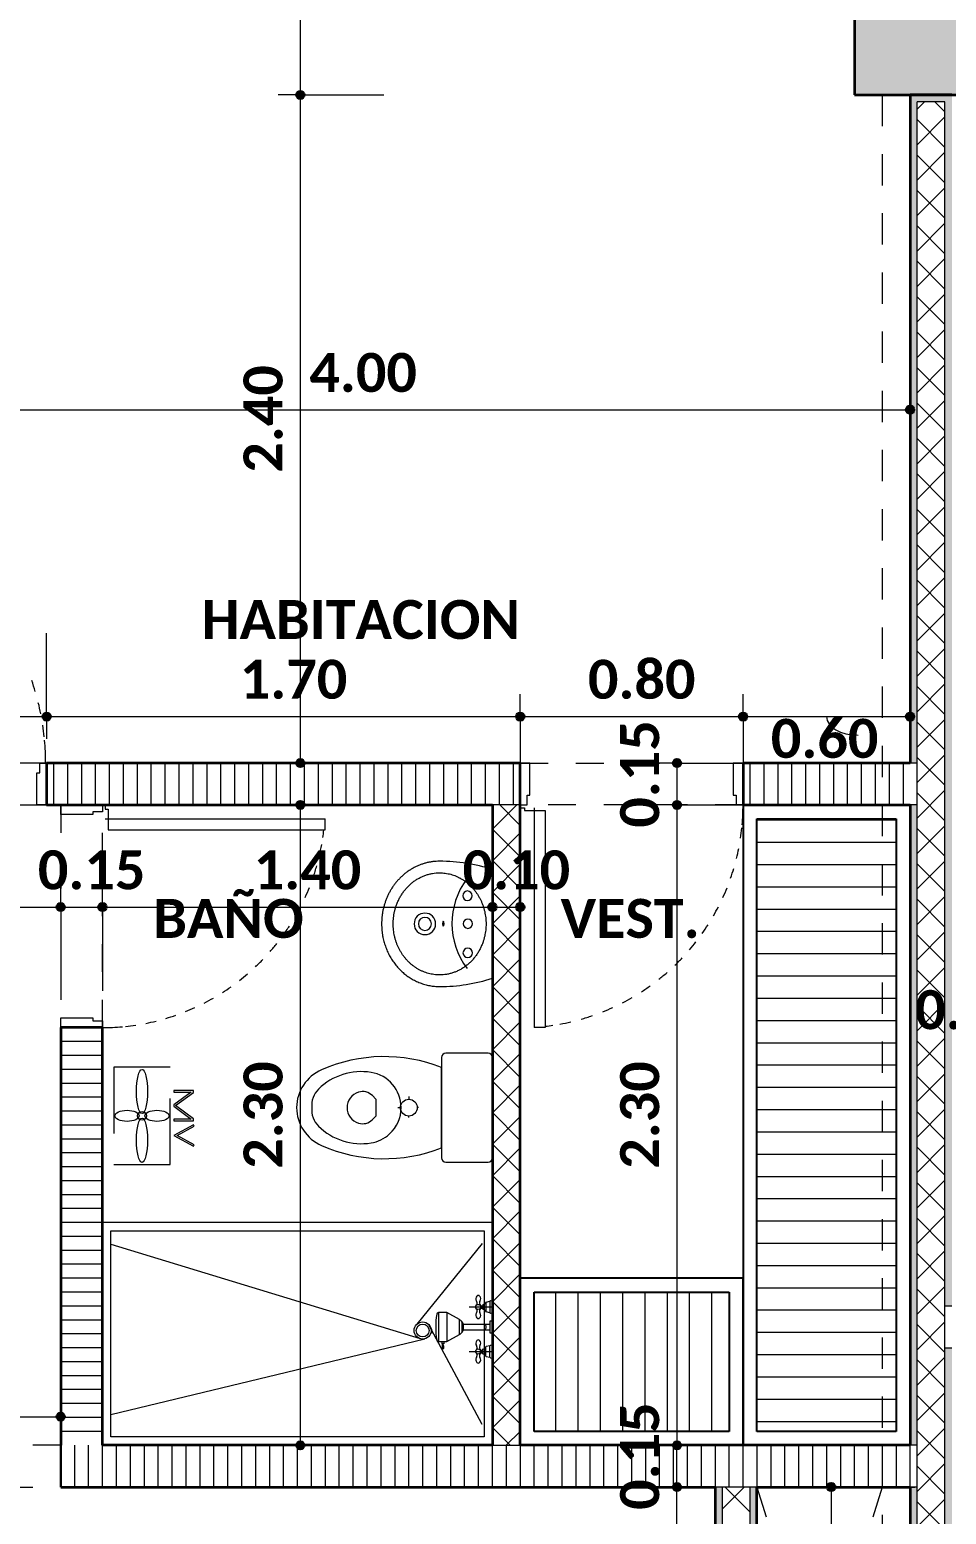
# Model space of a CAD drawing. Header units: metres. Extents: x -144 to 1000, y -717 to 29.
# Drawn here: x 694.62 to 697.91, y -554.37 to -549.04 of the extents above; entities that cross this region are included whole.
import ezdxf

# ---------------------------------------------------------------- set-up
doc = ezdxf.new("R2010")
doc.units = ezdxf.units.M
for name, pattern in [('Basculante', [0.11625, 0.075, -0.04125]), ('basculante modificado', [0.18, 0.1125, -0.0675]), ('Derribado', [0.36, 0.24, -0.12]), ('Trazo', [0.45, 0.225, -0.225]), ('Trazo_2_', [0.47625, 0.238125, -0.238125])]:
    doc.linetypes.add(name, pattern=pattern)
doc.layers.get('0').update_dxf_attribs({"color": 1})
for name, color, linetype, lineweight in [('A-ANNO-DIMS', 1, 'Continuous', 9), ('A-DETL', 1, 'Continuous', 9), ('A-DETL-GENF', 1, 'Continuous', 9), ('A-DETL-GENF-HDLN', 1, 'Trazo_2_', 9), ('A-DETL-MEDM', 1, 'Continuous', 30), ('A-DETL-THIN', 1, 'Continuous', 9), ('A-DOOR', 1, 'Continuous', 9), ('A-DOOR-FRAM', 1, 'Continuous', 9), ('A-DOOR-HDLN', 1, 'Trazo', 20), ('A-GENM', 1, 'Continuous', 9), ('A-WALL', 4, 'Continuous', 9), ('G-ANNO-TEXT', 2, 'Continuous', 9), ('P-SANR-FIXT', 1, 'Continuous', 9), ('S-COLS', 7, 'Continuous', 9)]:
    doc.layers.add(name, color=color, linetype=linetype, lineweight=lineweight)
doc.layers.add('A-WALL-PATT', color=7, linetype='Continuous', lineweight=35, true_color=0x9c9c9c)
doc.styles.add('Calibri_B', font='calibrib.ttf', dxfattribs={"height": 0.165})
doc.styles.add('Calibri_B_4', font='calibrib.ttf', dxfattribs={"height": 0.1125})

# ---------------------------------------------------------------- blocks, each defined once
blk = doc.blocks.new('S')
at = {"layer": 'A-ANNO-DIMS', "lineweight": 25}
h = blk.add_hatch(color=256, dxfattribs=at)
edge = h.paths.add_edge_path()
edge.add_arc((684.8601, -488.4986), 0.015, 0, 360)
h = blk.add_hatch(color=256, dxfattribs=at)
edge = h.paths.add_edge_path()
edge.add_arc((684.8601, -488.4986), 0.015, 0, 360)
h = blk.add_hatch(color=256, dxfattribs=at)
edge = h.paths.add_edge_path()
edge.add_arc((687.0494, -489.6295), 0.015, 0, 360)
h = blk.add_hatch(color=256, dxfattribs=at)
edge = h.paths.add_edge_path()
edge.add_arc((683.9494, -490.7314), 0.015, 0, 360)
h = blk.add_hatch(color=256, dxfattribs=at)
edge = h.paths.add_edge_path()
edge.add_arc((683.9494, -490.7314), 0.015, 0, 360)
h = blk.add_hatch(color=256, dxfattribs=at)
edge = h.paths.add_edge_path()
edge.add_arc((685.6497, -490.7314), 0.015, 0, 360)
h = blk.add_hatch(color=256, dxfattribs=at)
edge = h.paths.add_edge_path()
edge.add_arc((685.6497, -490.7314), 0.015, 0, 360)
h = blk.add_hatch(color=256, dxfattribs=at)
edge = h.paths.add_edge_path()
edge.add_arc((686.4497, -490.7314), 0.015, 0, 360)
h = blk.add_hatch(color=256, dxfattribs=at)
edge = h.paths.add_edge_path()
edge.add_arc((686.4497, -490.7314), 0.015, 0, 360)
h = blk.add_hatch(color=256, dxfattribs=at)
edge = h.paths.add_edge_path()
edge.add_arc((687.0494, -490.7314), 0.015, 0, 360)
h = blk.add_hatch(color=256, dxfattribs=at)
edge = h.paths.add_edge_path()
edge.add_arc((684.8601, -490.8986), 0.015, 0, 360)
h = blk.add_hatch(color=256, dxfattribs=at)
edge = h.paths.add_edge_path()
edge.add_arc((686.2125, -490.8986), 0.015, 0, 360)
h = blk.add_hatch(color=256, dxfattribs=at)
edge = h.paths.add_edge_path()
edge.add_arc((684.8601, -491.0486), 0.015, 0, 360)
h = blk.add_hatch(color=256, dxfattribs=at)
edge = h.paths.add_edge_path()
edge.add_arc((686.2125, -491.0486), 0.015, 0, 360)
h = blk.add_hatch(color=256, dxfattribs=at)
edge = h.paths.add_edge_path()
edge.add_arc((686.2125, -491.0486), 0.015, 0, 360)
h = blk.add_hatch(color=256, dxfattribs=at)
edge = h.paths.add_edge_path()
edge.add_arc((683.9997, -491.4158), 0.015, 0, 360)
h = blk.add_hatch(color=256, dxfattribs=at)
edge = h.paths.add_edge_path()
edge.add_arc((683.9997, -491.4158), 0.015, 0, 360)
h = blk.add_hatch(color=256, dxfattribs=at)
edge = h.paths.add_edge_path()
edge.add_arc((684.1497, -491.4158), 0.015, 0, 360)
h = blk.add_hatch(color=256, dxfattribs=at)
edge = h.paths.add_edge_path()
edge.add_arc((684.1497, -491.4158), 0.015, 0, 360)
h = blk.add_hatch(color=256, dxfattribs=at)
edge = h.paths.add_edge_path()
edge.add_arc((685.5497, -491.4158), 0.015, 0, 360)
h = blk.add_hatch(color=256, dxfattribs=at)
edge = h.paths.add_edge_path()
edge.add_arc((685.5497, -491.4158), 0.015, 0, 360)
h = blk.add_hatch(color=256, dxfattribs=at)
edge = h.paths.add_edge_path()
edge.add_arc((685.6497, -491.4158), 0.015, 0, 360)
h = blk.add_hatch(color=256, dxfattribs=at)
edge = h.paths.add_edge_path()
edge.add_arc((683.9997, -493.2458), 0.015, 0, 360)
h = blk.add_hatch(color=256, dxfattribs=at)
edge = h.paths.add_edge_path()
edge.add_arc((684.8601, -493.3486), 0.015, 0, 360)
h = blk.add_hatch(color=256, dxfattribs=at)
edge = h.paths.add_edge_path()
edge.add_arc((686.2125, -493.3486), 0.015, 0, 360)
h = blk.add_hatch(color=256, dxfattribs=at)
edge = h.paths.add_edge_path()
edge.add_arc((686.2125, -493.3486), 0.015, 0, 360)
h = blk.add_hatch(color=256, dxfattribs=at)
edge = h.paths.add_edge_path()
edge.add_arc((686.2125, -493.4986), 0.015, 0, 360)
h = blk.add_hatch(color=256, dxfattribs=at)
edge = h.paths.add_edge_path()
edge.add_arc((686.2125, -493.4986), 0.015, 0, 360)
h = blk.add_hatch(color=256, dxfattribs=at)
edge = h.paths.add_edge_path()
edge.add_arc((686.7665, -493.4986), 0.015, 0, 360)
at = {"layer": 'A-WALL-PATT', "lineweight": 5, "true_color": 0x747474}
h = blk.add_hatch(color=8, dxfattribs=at)
h.paths.add_polyline_path([(687.0744, -494.9486), (687.0744, -493.4986), (687.0494, -493.4986), (687.0494, -494.9486)])
h.paths.add_polyline_path([(687.0529, -493.3486), (687.0744, -493.3486), (687.0744, -491.0486), (687.0497, -491.0486), (687.0497, -493.3486)])
h.paths.add_polyline_path([(687.0744, -490.8986), (687.0744, -488.4986), (687.0494, -488.4986), (687.0494, -490.8986), (687.0723, -490.8986)])
at = {"layer": 'A-WALL-PATT', "true_color": 0x747474}
h = blk.add_hatch(color=8, dxfattribs=at)
h.paths.add_polyline_path([(687.1994, -494.9486), (687.1994, -492.9986), (687.1744, -492.9986), (687.1744, -494.9486)])
h.paths.add_polyline_path([(687.1744, -492.8486), (687.1994, -492.8486), (687.1994, -488.4986), (687.0744, -488.4986), (687.0744, -488.5236), (687.1744, -488.5236), (687.1744, -491.8228)])
blk.add_hatch(color=8, dxfattribs=at).paths.add_polyline_path([(686.3494, -494.9486), (686.3744, -494.9486), (686.3744, -493.4986), (686.3494, -493.4986), (686.3494, -493.8088)])
at = {"layer": 'A-WALL-PATT', "lineweight": 5, "true_color": 0x747474}
blk.add_hatch(color=8, dxfattribs=at).paths.add_polyline_path([(686.4744, -494.9486), (686.4994, -494.9486), (686.4994, -493.4986), (686.4744, -493.4986), (686.4744, -493.6768)])
at = {"layer": 'S-COLS', "true_color": 0x5b5b5b}
h = blk.add_hatch(color=251, dxfattribs=at)
h.paths.add_polyline_path([(697.4492, -507.3486), (697.4492, -506.4486), (696.9492, -506.4486), (696.9492, -507.3486), (697.3584, -507.3486)])
h.paths.add_polyline_path([(679.2055, -507.3486), (679.6494, -507.3486), (679.6494, -506.4486), (679.1494, -506.4486), (679.1494, -507.3486)])
h.paths.add_polyline_path([(687.3494, -507.3485), (687.3494, -506.4485), (686.8494, -506.4485), (686.8494, -507.3485)])
h.paths.add_polyline_path([(693.5604, -499.6485), (693.6495, -499.6485), (693.6495, -496.4985), (693.1495, -496.4985), (693.1495, -499.6485)])
h.paths.add_polyline_path([(683.4709, -499.6485), (685.0494, -499.6485), (685.049, -499.1486), (683.3492, -499.1486), (683.3492, -496.9986), (685.0495, -496.9986), (685.049, -496.4986), (683.0492, -496.4986), (683.0492, -499.6485), (683.1162, -499.6485)])
h.paths.add_polyline_path([(697.4495, -499.6485), (697.4495, -498.9486), (697.0495, -498.9486), (697.0495, -499.6485)])
h.paths.add_polyline_path([(679.4363, -499.6485), (679.6494, -499.6485), (679.6494, -498.9486), (679.1494, -498.9486), (679.1494, -499.6485), (679.4221, -499.6485)])
h.paths.add_polyline_path([(687.3494, -499.6485), (687.3494, -498.7485), (686.8494, -498.7485), (686.8494, -499.6485)])
h.paths.add_polyline_path([(687.3495, -497.3986), (687.3495, -496.4986), (686.8495, -496.4986), (686.8495, -497.3986)])
h.paths.add_polyline_path([(679.6492, -497.1986), (679.6492, -496.4975), (679.1492, -496.4986), (679.1492, -497.1986), (679.4242, -497.1986)])
h.paths.add_polyline_path([(697.2251, -497.1986), (697.4495, -497.1986), (697.4495, -496.4975), (697.0495, -496.4975), (697.0495, -497.1986)])
h.paths.add_polyline_path([(686.9244, -488.4986), (687.3494, -488.4986), (687.3494, -487.5986), (686.8494, -487.5986), (686.8494, -488.4986)])
h.paths.add_polyline_path([(697.2091, -488.4986), (697.4494, -488.4986), (697.4494, -487.5986), (696.9494, -487.5986), (696.9494, -488.4986)])
h.paths.add_polyline_path([(680.0745, -487.8986), (680.2494, -487.8986), (680.2494, -487.3986), (679.3494, -487.3986), (679.3494, -487.8986), (679.8744, -487.8986)])
at = {"layer": 'A-ANNO-DIMS'}
for p, q in [((684.8601, -487.5986), (684.8601, -488.4986)), ((684.8601, -488.4986), (684.7801, -488.4986)), ((684.8601, -488.4986), (684.7801, -488.4986)), ((684.8601, -488.4986), (685.1601, -488.4986)), ((684.8601, -488.4986), (684.8601, -490.8986)), ((684.8601, -488.4986), (685.1601, -488.4986)), ((687.0494, -489.6295), (687.0494, -489.3295)), ((683.0494, -489.6295), (687.0494, -489.6295)), ((687.0494, -489.6295), (687.0494, -489.7095)), ((683.9494, -490.7314), (683.9494, -490.4314)), ((683.9494, -490.7314), (683.9494, -490.4314)), ((687.0494, -490.7314), (687.0494, -490.4314)), ((685.6497, -490.7314), (685.6497, -490.6514)), ((685.6497, -490.7314), (685.6497, -490.6514)), ((686.4497, -490.7314), (686.4497, -490.6514)), ((686.4497, -490.7314), (686.4497, -490.6514)), ((683.0494, -490.7314), (683.9494, -490.7314)), ((683.9494, -490.7314), (683.9494, -490.8114)), ((683.9494, -490.7314), (685.6497, -490.7314)), ((683.9494, -490.7314), (683.9494, -490.8114)), ((685.6497, -490.7314), (685.6497, -491.0314)), ((685.6497, -490.7314), (686.4497, -490.7314)), ((685.6497, -490.7314), (685.6497, -491.0314)), ((686.4497, -490.7314), (686.4497, -491.0314)), ((686.4497, -490.7314), (687.0494, -490.7314)), ((686.4497, -490.7314), (686.4497, -491.0314)), ((687.0494, -490.7314), (687.0494, -490.8114)), ((684.8601, -490.8986), (684.7801, -490.8986)), ((684.8601, -490.8986), (685.1601, -490.8986)), ((686.2125, -490.8986), (686.1325, -490.8986)), ((686.2125, -490.8986), (686.2125, -491.0486)), ((686.2125, -490.8986), (686.5125, -490.8986)), ((684.8601, -491.0486), (684.7801, -491.0486)), ((684.8601, -491.0486), (684.8601, -493.3486)), ((684.8601, -491.0486), (685.1601, -491.0486)), ((686.2125, -491.0486), (686.1325, -491.0486)), ((686.2125, -491.0486), (686.1325, -491.0486)), ((686.2125, -491.0486), (686.5125, -491.0486)), ((686.2125, -491.0486), (686.2125, -493.3486)), ((686.2125, -491.0486), (686.5125, -491.0486)), ((685.6497, -491.4158), (685.6497, -491.1158)), ((683.9997, -491.4158), (683.9997, -491.3358)), ((683.9997, -491.4158), (683.9997, -491.3358)), ((684.1497, -491.4158), (684.1497, -491.3358)), ((684.1497, -491.4158), (684.1497, -491.3358)), ((682.8992, -491.4158), (683.9997, -491.4158)), ((683.9997, -491.4158), (683.9997, -491.7158)), ((683.9997, -491.4158), (684.1497, -491.4158)), ((683.9997, -491.4158), (683.9997, -491.7158)), ((684.1497, -491.4158), (684.1497, -491.7158)), ((684.1497, -491.4158), (685.5497, -491.4158)), ((684.1497, -491.4158), (684.1497, -491.7158)), ((685.5497, -491.4158), (685.5497, -491.4958)), ((685.5497, -491.4158), (685.6497, -491.4158)), ((685.5497, -491.4158), (685.5497, -491.4958)), ((685.6497, -491.4158), (685.6497, -491.4958)), ((683.9997, -493.2458), (683.9997, -492.9458)), ((682.9997, -493.2458), (683.9997, -493.2458)), ((683.9997, -493.2458), (683.9997, -493.3258)), ((684.8601, -493.3486), (684.7801, -493.3486)), ((684.8601, -493.3486), (685.1601, -493.3486)), ((686.2125, -493.3486), (686.1325, -493.3486)), ((686.2125, -493.4986), (686.2125, -493.3486)), ((686.2125, -493.3486), (686.2925, -493.3486)), ((686.2125, -493.4986), (685.9125, -493.4986)), ((686.2125, -493.4986), (685.9125, -493.4986)), ((686.2125, -494.9486), (686.2125, -493.4986)), ((686.2125, -493.4986), (686.2925, -493.4986)), ((686.2125, -493.4986), (686.2925, -493.4986)), ((686.7665, -493.4986), (686.6865, -493.4986)), ((686.7665, -493.4986), (686.7665, -494.9486)), ((686.7665, -493.4986), (687.0665, -493.4986))]:
    blk.add_line(p, q, dxfattribs=at)
at = {"layer": 'A-ANNO-DIMS', "linetype": 'Derribado'}
for p, q in [((685.5497, -491.4158), (685.5497, -491.1158)), ((685.5497, -491.4158), (685.5497, -491.1158)), ((686.2125, -493.3486), (685.9125, -493.3486)), ((686.2125, -493.3486), (686.5125, -493.3486))]:
    blk.add_line(p, q, dxfattribs=at)
at = {"layer": 'A-ANNO-DIMS', "lineweight": 25}
for centre in [(684.8601, -488.4986), (684.8601, -488.4986), (687.0494, -489.6295), (683.9494, -490.7314), (683.9494, -490.7314), (685.6497, -490.7314), (685.6497, -490.7314), (686.4497, -490.7314), (686.4497, -490.7314), (687.0494, -490.7314), (684.8601, -490.8986), (686.2125, -490.8986), (684.8601, -491.0486), (686.2125, -491.0486), (686.2125, -491.0486), (683.9997, -491.4158), (683.9997, -491.4158), (684.1497, -491.4158), (684.1497, -491.4158), (685.5497, -491.4158), (685.5497, -491.4158), (685.6497, -491.4158), (683.9997, -493.2458), (684.8601, -493.3486), (686.2125, -493.3486), (686.2125, -493.3486), (686.2125, -493.4986), (686.2125, -493.4986), (686.7665, -493.4986)]:
    blk.add_circle(centre, 0.015, dxfattribs=at)
at = {"layer": 'A-ANNO-DIMS'}
blk.add_ellipse((686.863, -490.7314), major_axis=(0.1134, 0), ratio=0.593251, start_param=3.141593, end_param=4.712389, dxfattribs=at)
at = {"layer": 'A-DETL', "color": 7, "linetype": 'basculante modificado'}
for p, q in [((686.9494, -488.4986), (686.9494, -496.4975)), ((686.4994, -493.4986), (686.9494, -494.9482)), ((686.9494, -493.4989), (686.4994, -494.9486))]:
    blk.add_line(p, q, dxfattribs=at)
at = {"layer": 'A-DETL-GENF', "linetype": 'Basculante'}
for p, q in [((683.9494, -490.8986), (683.0494, -490.8986)), ((683.9494, -491.0486), (683.9494, -490.8986)), ((685.6497, -491.0486), (685.6497, -490.8986)), ((685.6497, -490.8986), (686.4497, -490.8986)), ((686.4497, -490.8986), (686.4497, -491.0486)), ((683.0494, -491.0486), (683.9494, -491.0486)), ((684.1497, -491.0486), (683.9997, -491.0486)), ((683.9997, -491.0486), (683.9997, -491.8486)), ((684.1497, -491.8486), (684.1497, -491.0486)), ((686.4497, -491.0486), (685.6497, -491.0486)), ((683.9997, -491.8486), (684.1497, -491.8486)), ((683.9997, -493.3486), (682.9997, -493.3486)), ((682.9997, -493.4986), (683.9997, -493.4986))]:
    blk.add_line(p, q, dxfattribs=at)
at = {"layer": 'A-DETL-GENF', "color": 251, "true_color": 0x535353}
for p, q in [((686.4994, -491.1026), (686.9997, -491.1026)), ((686.4994, -491.1826), (686.9997, -491.1826)), ((686.4994, -491.2626), (686.9997, -491.2626)), ((686.4994, -491.3426), (686.9997, -491.3426)), ((686.4994, -491.4226), (686.9997, -491.4226)), ((686.4994, -491.5026), (686.9997, -491.5026)), ((686.4994, -491.5826), (686.9997, -491.5826)), ((686.4994, -491.6626), (686.9997, -491.6626)), ((686.4994, -491.7426), (686.9997, -491.7426)), ((686.4994, -491.8226), (686.9997, -491.8226)), ((686.4994, -491.9026), (686.9997, -491.9026)), ((686.4994, -491.9826), (686.9997, -491.9826)), ((686.4994, -492.0626), (686.9997, -492.0626)), ((686.4994, -492.1426), (686.9997, -492.1426)), ((686.4994, -492.2226), (686.9997, -492.2226)), ((686.4994, -492.3026), (686.9997, -492.3026)), ((686.4994, -492.3826), (686.9997, -492.3826)), ((686.4994, -492.4626), (686.9997, -492.4626)), ((686.4994, -492.5426), (686.9997, -492.5426)), ((686.4994, -492.6226), (686.9997, -492.6226)), ((686.4994, -492.7026), (686.9997, -492.7026)), ((685.778, -493.2986), (685.778, -492.7986)), ((685.858, -493.2986), (685.858, -492.7986)), ((685.938, -493.2986), (685.938, -492.7986)), ((686.018, -493.2986), (686.018, -492.7986)), ((686.098, -493.2986), (686.098, -492.7986)), ((686.178, -493.2986), (686.178, -492.7986)), ((686.258, -493.2986), (686.258, -492.7986)), ((686.338, -493.2986), (686.338, -492.7986)), ((686.4994, -492.7826), (686.9997, -492.7826)), ((686.4994, -492.8626), (686.9997, -492.8626)), ((686.4994, -492.9426), (686.9997, -492.9426)), ((686.4994, -493.0226), (686.9997, -493.0226)), ((686.4994, -493.1026), (686.9997, -493.1026)), ((686.4994, -493.1826), (686.9997, -493.1826)), ((686.4994, -493.2626), (686.9997, -493.2626))]:
    blk.add_line(p, q, dxfattribs=at)
at = {"layer": 'A-DETL-GENF'}
for p, q in [((684.4761, -492.0741), (684.4054, -492.0741)), ((684.4054, -492.0741), (684.4054, -492.0798)), ((684.4054, -492.0798), (684.4683, -492.0798)), ((684.4683, -492.0798), (684.4054, -492.1262)), ((684.4118, -492.1286), (684.4761, -492.0812)), ((684.4761, -492.0812), (684.4761, -492.0741)), ((684.4054, -492.1262), (684.4054, -492.131)), ((684.4054, -492.131), (684.4683, -492.1774)), ((684.4761, -492.176), (684.4118, -492.1286)), ((684.4683, -492.1774), (684.4054, -492.1774)), ((684.4054, -492.1774), (684.4054, -492.1831)), ((684.4054, -492.1831), (684.4761, -492.1831)), ((684.4761, -492.1831), (684.4761, -492.176)), ((684.4761, -492.1971), (684.4054, -492.2356)), ((684.4054, -492.2356), (684.4761, -492.2741)), ((684.4174, -492.2356), (684.4788, -492.2021)), ((684.4788, -492.269), (684.4174, -492.2356)), ((684.4788, -492.2021), (684.4761, -492.1971)), ((684.4761, -492.2741), (684.4788, -492.269))]:
    blk.add_line(p, q, dxfattribs=at)
blk.add_circle((684.2917, -492.1654), 0.0159, dxfattribs=at)
for centre, major_axis, ratio in [((684.2917, -492.078), (0, 0.0795), 0.25), ((684.238, -492.1654), (-0.0438, 0), 0.454545), ((684.2917, -492.2528), (0, -0.0795), 0.25), ((684.3454, -492.1654), (-0.0438, 0), 0.454545)]:
    blk.add_ellipse(centre, major_axis=major_axis, ratio=ratio, dxfattribs=at)
at = {"layer": 'A-DETL-GENF-HDLN'}
for p, q in [((684.1901, -491.9906), (684.1901, -492.3406)), ((684.3929, -491.9906), (684.1901, -491.9906)), ((684.3929, -492.3406), (684.3929, -491.9906)), ((684.1901, -492.3406), (684.3929, -492.3406))]:
    blk.add_line(p, q, dxfattribs=at)
at = {"layer": 'A-DETL-MEDM'}
blk.add_line((683.9997, -493.4986), (683.9997, -493.3486), dxfattribs=at)
at = {"layer": 'A-DETL-THIN'}
for p, q in [((686.9997, -491.0986), (686.4994, -491.0986)), ((686.4994, -491.0986), (686.4994, -493.2986)), ((686.9997, -493.2986), (686.9997, -491.0986)), ((686.3997, -492.7986), (685.6997, -492.7986)), ((685.6997, -492.7986), (685.6997, -493.2986)), ((686.3997, -493.2986), (686.3997, -492.7986)), ((685.6997, -493.2986), (686.3997, -493.2986)), ((686.4994, -493.2986), (686.9997, -493.2986))]:
    blk.add_line(p, q, dxfattribs=at)
at = {"layer": 'A-DOOR'}
for p, q in [((685.6497, -491.0486), (685.6497, -490.8986)), ((684.1497, -491.0486), (683.9997, -491.0486))]:
    blk.add_line(p, q, dxfattribs=at)
at = {"layer": 'A-DOOR', "lineweight": 15}
for p, q in [((684.1597, -491.0486), (684.1597, -491.0636)), ((684.1597, -491.0636), (684.1697, -491.0636)), ((684.1697, -491.0636), (684.1697, -491.1386)), ((685.6497, -491.0586), (685.6647, -491.0586)), ((685.6647, -491.0586), (685.6647, -491.0686)), ((685.6647, -491.0686), (685.7397, -491.0686)), ((685.6997, -491.0586), (685.6997, -491.8486)), ((685.7397, -491.0686), (685.7397, -491.8486)), ((684.1597, -491.0986), (684.9497, -491.0986)), ((684.9497, -491.1386), (684.9497, -491.0986)), ((684.1697, -491.1386), (684.9497, -491.1386)), ((685.7397, -491.8486), (685.6997, -491.8486))]:
    blk.add_line(p, q, dxfattribs=at)
at = {"layer": 'A-DOOR'}
for centre, radius, start, end in [((683.051, -490.8965), 0.8947, 16.5629, 19.2191), ((683.051, -490.8965), 0.8947, 11.2538, 13.9081), ((683.051, -490.8965), 0.8947, 5.9429, 8.5991), ((683.051, -490.8965), 0.8947, 0, 5.1398), ((685.6497, -491.0486), 0.8, 354.8602, 0), ((684.1497, -491.0486), 0.8, 351.55, 353.5406), ((685.6497, -491.0486), 0.8, 351.4009, 354.0571), ((684.1497, -491.0486), 0.8, 346.8489, 349.7418), ((684.1497, -491.0486), 0.8, 346.8489, 349.7418), ((685.6497, -491.0486), 0.8, 346.0919, 348.7462), ((684.1497, -491.0486), 0.8, 341.1143, 344.1684), ((685.6497, -491.0486), 0.8, 340.7809, 343.4371), ((684.1497, -491.0486), 0.8, 335.4451, 338.2717), ((685.6497, -491.0486), 0.8, 335.4605, 338.1223), ((684.1497, -491.0486), 0.8, 329.8378, 332.634), ((685.6497, -491.0486), 0.8, 330.1233, 332.7944), ((684.1497, -491.0486), 0.8, 324.2878, 327.0559), ((685.6497, -491.0486), 0.8, 324.7622, 327.4462), ((684.1497, -491.0486), 0.8, 318.7903, 321.5328), ((685.6497, -491.0486), 0.8, 319.3702, 322.0705), ((685.6497, -491.0486), 0.8, 313.9406, 316.6605), ((684.1497, -491.0486), 0.8, 313.3395, 316.0594), ((685.6497, -491.0486), 0.8, 308.4672, 311.2097), ((684.1497, -491.0486), 0.8, 302.5538, 305.2378), ((684.1497, -491.0486), 0.8, 307.9295, 310.6298), ((685.6497, -491.0486), 0.8, 302.9441, 305.7122), ((684.1497, -491.0486), 0.8, 297.2056, 299.8767), ((685.6497, -491.0486), 0.8, 297.366, 300.1622), ((684.1497, -491.0486), 0.8, 286.5629, 289.2191), ((684.1497, -491.0486), 0.8, 291.8777, 294.5395), ((685.6497, -491.0486), 0.8, 285.8316, 288.8857), ((685.6497, -491.0486), 0.8, 291.7283, 294.5549), ((684.1497, -491.0486), 0.8, 270, 275.1398), ((684.1497, -491.0486), 0.8, 275.9429, 278.5991), ((684.1497, -491.0486), 0.8, 281.2538, 283.9081), ((685.6497, -491.0486), 0.8, 276.4594, 278.45), ((685.6497, -491.0486), 0.8, 280.2582, 283.1511), ((685.6497, -491.0486), 0.8, 280.2582, 283.1511)]:
    blk.add_arc(centre, radius, start, end, dxfattribs=at)
at = {"layer": 'A-DOOR-FRAM'}
for p, q in [((683.9244, -490.8986), (683.9494, -490.8986)), ((683.9244, -490.9336), (683.9244, -490.8986)), ((685.6847, -490.8986), (685.6497, -490.8986)), ((685.6847, -491.0136), (685.6847, -490.8986)), ((686.4497, -490.8986), (686.4147, -490.8986)), ((686.4147, -490.8986), (686.4147, -491.0136)), ((683.9144, -490.9336), (683.9244, -490.9336)), ((683.9144, -491.0486), (683.9144, -490.9336)), ((685.6747, -491.0486), (685.6747, -491.0136)), ((685.6747, -491.0136), (685.6847, -491.0136)), ((686.4147, -491.0136), (686.4247, -491.0136)), ((686.4247, -491.0136), (686.4247, -491.0486)), ((683.9494, -491.0486), (683.9144, -491.0486)), ((683.9997, -491.0836), (683.9997, -491.0486)), ((684.1497, -491.0486), (684.1497, -491.0736)), ((685.6497, -491.0486), (685.6747, -491.0486)), ((686.4247, -491.0486), (686.4497, -491.0486)), ((684.1147, -491.0836), (683.9997, -491.0836)), ((684.1147, -491.0736), (684.1147, -491.0836)), ((684.1497, -491.0736), (684.1147, -491.0736)), ((683.9997, -491.8136), (684.1147, -491.8136)), ((683.9997, -491.8486), (683.9997, -491.8136)), ((684.1147, -491.8136), (684.1147, -491.8236)), ((684.1147, -491.8236), (684.1497, -491.8236)), ((684.1497, -491.8236), (684.1497, -491.8486))]:
    blk.add_line(p, q, dxfattribs=at)
at = {"layer": 'A-DOOR-HDLN'}
for p, q in [((683.9494, -491.0486), (683.9494, -490.8986)), ((686.4497, -490.8986), (686.4497, -491.0486)), ((683.9997, -491.8486), (684.1497, -491.8486))]:
    blk.add_line(p, q, dxfattribs=at)
at = {"layer": 'A-GENM', "lineweight": 25}
for p, q in [((687.0497, -491.0486), (686.4497, -491.0486)), ((686.4497, -491.0486), (686.4497, -493.3486)), ((687.0497, -493.3486), (687.0497, -491.0486)), ((686.4997, -491.0986), (686.9997, -491.0986)), ((686.4997, -493.2986), (686.4997, -491.0986)), ((686.9997, -491.0986), (686.9997, -493.2986)), ((686.4497, -492.7486), (685.6497, -492.7486)), ((685.6497, -492.7486), (685.6497, -493.3486)), ((686.4497, -493.3486), (686.4497, -492.7486)), ((685.6997, -493.2986), (685.6997, -492.7986)), ((685.6997, -492.7986), (686.3997, -492.7986)), ((686.3997, -492.7986), (686.3997, -493.2986)), ((686.3997, -493.2986), (685.6997, -493.2986)), ((686.9997, -493.2986), (686.4997, -493.2986)), ((685.6497, -493.3486), (686.4497, -493.3486)), ((686.4497, -493.3486), (687.0497, -493.3486))]:
    blk.add_line(p, q, dxfattribs=at)
at = {"layer": 'A-WALL', "lineweight": 35}
for p, q in [((687.0494, -488.4986), (687.0494, -490.8986)), ((687.1994, -488.4986), (687.0494, -488.4986)), ((685.6497, -490.8986), (683.9494, -490.8986)), ((683.9494, -490.8986), (683.9494, -491.0486)), ((685.6497, -493.3486), (685.6497, -490.8986)), ((687.0494, -490.8986), (686.4497, -490.8986)), ((686.4497, -490.8986), (686.4497, -491.0486)), ((683.9494, -491.0486), (685.5497, -491.0486)), ((685.5497, -491.0486), (685.5497, -493.3486)), ((686.4497, -491.0486), (687.0494, -491.0486)), ((687.0494, -491.0486), (687.0494, -493.3486)), ((683.9997, -491.8486), (683.9997, -493.3486)), ((684.1497, -491.8486), (683.9997, -491.8486)), ((684.1497, -493.3486), (684.1497, -491.8486)), ((685.5497, -493.3486), (684.1497, -493.3486)), ((687.0494, -493.3486), (685.6497, -493.3486)), ((683.9997, -493.4986), (686.3494, -493.4986)), ((686.3494, -493.4986), (686.3494, -494.9486)), ((686.4994, -493.4986), (687.0494, -493.4986)), ((686.4994, -494.9486), (686.4994, -493.4986)), ((687.0494, -493.4986), (687.0494, -494.9486))]:
    blk.add_line(p, q, dxfattribs=at)
at = {"layer": 'A-WALL'}
for p, q in [((687.0744, -494.9736), (687.0744, -488.5236)), ((687.1744, -488.5236), (687.0744, -488.5236)), ((687.1744, -494.9736), (687.1744, -488.5236)), ((687.0744, -490.8986), (687.0494, -490.8986)), ((685.6497, -491.0486), (685.5497, -491.0486)), ((687.0744, -491.0486), (687.0494, -491.0486)), ((687.1994, -492.8486), (687.1744, -492.8486)), ((687.1744, -492.9986), (687.1994, -492.9986)), ((685.5497, -493.3486), (685.6497, -493.3486)), ((687.0744, -493.3486), (687.0494, -493.3486)), ((686.4994, -493.4986), (686.3494, -493.4986)), ((686.3744, -493.4986), (686.3744, -494.9736)), ((686.4744, -493.4986), (686.4744, -494.9736)), ((687.0744, -493.4986), (687.0494, -493.4986))]:
    blk.add_line(p, q, dxfattribs=at)
at = {"layer": 'A-WALL-PATT', "color": 1, "lineweight": 5, "true_color": 0xff0000}
for p, q in [((687.0744, -488.5503), (687.1012, -488.5236)), ((687.1744, -488.56), (687.138, -488.5236)), ((687.0744, -488.6776), (687.1744, -488.5776)), ((687.1744, -488.6873), (687.0744, -488.5873)), ((687.0744, -488.8049), (687.1744, -488.7049)), ((687.1744, -488.8146), (687.0744, -488.7146)), ((687.0744, -488.9322), (687.1744, -488.8322)), ((687.1744, -488.9419), (687.0744, -488.8419)), ((687.0744, -489.0594), (687.1744, -488.9594)), ((687.1744, -489.0691), (687.0744, -488.9691)), ((687.0744, -489.1867), (687.1744, -489.0867)), ((687.1744, -489.1964), (687.0744, -489.0964)), ((687.0744, -489.314), (687.1744, -489.214)), ((687.1744, -489.3237), (687.0744, -489.2237)), ((687.0744, -489.4413), (687.1744, -489.3413)), ((687.1744, -489.451), (687.0744, -489.351)), ((687.0744, -489.5686), (687.1744, -489.4686)), ((687.1744, -489.5783), (687.0744, -489.4783)), ((687.0744, -489.6958), (687.1744, -489.5958)), ((687.1744, -489.7055), (687.0744, -489.6055)), ((687.0744, -489.8231), (687.1744, -489.7231)), ((687.1744, -489.8328), (687.0744, -489.7328)), ((687.0744, -489.9504), (687.1744, -489.8504)), ((687.1744, -489.9601), (687.0744, -489.8601)), ((687.0744, -490.0777), (687.1744, -489.9777)), ((687.1744, -490.0874), (687.0744, -489.9874)), ((687.0744, -490.205), (687.1744, -490.105)), ((687.1744, -490.2147), (687.0744, -490.1147)), ((687.0744, -490.3322), (687.1744, -490.2322)), ((687.1744, -490.3419), (687.0744, -490.2419)), ((687.0744, -490.4595), (687.1744, -490.3595)), ((687.1744, -490.4692), (687.0744, -490.3692)), ((687.0744, -490.5868), (687.1744, -490.4868)), ((687.1744, -490.5965), (687.0744, -490.4965)), ((687.0744, -490.7141), (687.1744, -490.6141)), ((687.1744, -490.7238), (687.0744, -490.6238)), ((687.0744, -490.8414), (687.1744, -490.7414)), ((687.1744, -490.851), (687.0744, -490.751)), ((687.0744, -490.9686), (687.1744, -490.8686)), ((687.1744, -490.9783), (687.0744, -490.8783)), ((687.0744, -491.0959), (687.1744, -490.9959)), ((687.1744, -491.1056), (687.0744, -491.0056)), ((687.0744, -491.2232), (687.1744, -491.1232)), ((687.1744, -491.2329), (687.0744, -491.1329)), ((687.0744, -491.3505), (687.1744, -491.2505)), ((687.1744, -491.3602), (687.0744, -491.2602)), ((687.0744, -491.4778), (687.1744, -491.3778)), ((687.1744, -491.4874), (687.0744, -491.3874)), ((687.0744, -491.605), (687.1744, -491.505)), ((687.1744, -491.6147), (687.0744, -491.5147)), ((687.0744, -491.7323), (687.1744, -491.6323)), ((687.1744, -491.742), (687.0744, -491.642)), ((687.0744, -491.8596), (687.1744, -491.7596)), ((687.1744, -491.8693), (687.0744, -491.7693)), ((687.0744, -491.9869), (687.1744, -491.8869)), ((687.1744, -491.9966), (687.0744, -491.8966)), ((687.0744, -492.1141), (687.1744, -492.0141)), ((687.1744, -492.1238), (687.0744, -492.0238)), ((687.0744, -492.2414), (687.1744, -492.1414)), ((687.1744, -492.2511), (687.0744, -492.1511)), ((687.0744, -492.3687), (687.1744, -492.2687)), ((687.1744, -492.3784), (687.0744, -492.2784)), ((687.0744, -492.496), (687.1744, -492.396)), ((687.1744, -492.5057), (687.0744, -492.4057)), ((687.0744, -492.6233), (687.1744, -492.5233)), ((687.1744, -492.633), (687.0744, -492.533)), ((687.0744, -492.7505), (687.1744, -492.6505)), ((687.1744, -492.7602), (687.0744, -492.6602)), ((687.0744, -492.8778), (687.1744, -492.7778)), ((687.1744, -492.8875), (687.0744, -492.7875)), ((687.0744, -493.0051), (687.1744, -492.9051)), ((687.1744, -493.0148), (687.0744, -492.9148)), ((687.0744, -493.1324), (687.1744, -493.0324)), ((687.1744, -493.1421), (687.0744, -493.0421)), ((687.0744, -493.2597), (687.1744, -493.1597)), ((687.1744, -493.2694), (687.0744, -493.1694)), ((687.0744, -493.3869), (687.1744, -493.2869)), ((687.1744, -493.3966), (687.0744, -493.2966)), ((687.0744, -493.5142), (687.1744, -493.4142)), ((687.1744, -493.5239), (687.0744, -493.4239)), ((686.3744, -493.5778), (686.4537, -493.4986)), ((686.4744, -493.5876), (686.3854, -493.4986)), ((687.0744, -493.6415), (687.1744, -493.5415)), ((687.1744, -493.6512), (687.0744, -493.5512))]:
    blk.add_line(p, q, dxfattribs=at)
at = {"layer": 'A-WALL-PATT', "color": 8, "lineweight": 5, "true_color": 0x727272}
for p, q in [((683.974, -490.8986), (683.974, -491.0486)), ((684.024, -490.8986), (684.024, -491.0486)), ((684.074, -490.8986), (684.074, -491.0486)), ((684.124, -490.8986), (684.124, -491.0486)), ((684.174, -490.8986), (684.174, -491.0486)), ((684.224, -490.8986), (684.224, -491.0486)), ((684.274, -490.8986), (684.274, -491.0486)), ((684.324, -490.8986), (684.324, -491.0486)), ((684.374, -490.8986), (684.374, -491.0486)), ((684.424, -490.8986), (684.424, -491.0486)), ((684.474, -490.8986), (684.474, -491.0486)), ((684.524, -490.8986), (684.524, -491.0486)), ((684.574, -490.8986), (684.574, -491.0486)), ((684.624, -490.8986), (684.624, -491.0486)), ((684.674, -490.8986), (684.674, -491.0486)), ((684.724, -490.8986), (684.724, -491.0486)), ((684.774, -490.8986), (684.774, -491.0486)), ((684.824, -490.8986), (684.824, -491.0486)), ((684.874, -490.8986), (684.874, -491.0486)), ((684.924, -490.8986), (684.924, -491.0486)), ((684.974, -490.8986), (684.974, -491.0486)), ((685.024, -490.8986), (685.024, -491.0486)), ((685.074, -490.8986), (685.074, -491.0486)), ((685.124, -490.8986), (685.124, -491.0486)), ((685.174, -490.8986), (685.174, -491.0486)), ((685.224, -490.8986), (685.224, -491.0486)), ((685.274, -490.8986), (685.274, -491.0486)), ((685.324, -490.8986), (685.324, -491.0486)), ((685.374, -490.8986), (685.374, -491.0486)), ((685.424, -490.8986), (685.424, -491.0486)), ((685.474, -490.8986), (685.474, -491.0486)), ((685.524, -490.8986), (685.524, -491.0486)), ((685.574, -490.8986), (685.574, -491.0486)), ((685.624, -490.8986), (685.624, -491.0486)), ((686.474, -490.8986), (686.474, -491.0486)), ((686.524, -490.8986), (686.524, -491.0486)), ((686.574, -490.8986), (686.574, -491.0486)), ((686.624, -490.8986), (686.624, -491.0486)), ((686.674, -490.8986), (686.674, -491.0486)), ((686.724, -490.8986), (686.724, -491.0486)), ((686.774, -490.8986), (686.774, -491.0486)), ((686.824, -490.8986), (686.824, -491.0486)), ((686.874, -490.8986), (686.874, -491.0486)), ((686.924, -490.8986), (686.924, -491.0486)), ((686.974, -490.8986), (686.974, -491.0486)), ((687.024, -490.8986), (687.024, -491.0486)), ((687.074, -490.8986), (687.074, -491.0486)), ((684.1497, -491.8486), (683.9997, -491.8486)), ((684.1497, -491.8986), (683.9997, -491.8986)), ((684.1497, -491.9486), (683.9997, -491.9486)), ((684.1497, -491.9986), (683.9997, -491.9986)), ((684.1497, -492.0486), (683.9997, -492.0486)), ((684.1497, -492.0986), (683.9997, -492.0986)), ((684.1497, -492.1486), (683.9997, -492.1486)), ((684.1497, -492.1986), (683.9997, -492.1986)), ((684.1497, -492.2486), (683.9997, -492.2486)), ((684.1497, -492.2986), (683.9997, -492.2986)), ((684.1497, -492.3486), (683.9997, -492.3486)), ((684.1497, -492.3986), (683.9997, -492.3986)), ((684.1497, -492.4486), (683.9997, -492.4486)), ((684.1497, -492.4986), (683.9997, -492.4986)), ((684.1497, -492.5486), (683.9997, -492.5486)), ((684.1497, -492.5986), (683.9997, -492.5986)), ((684.1497, -492.6486), (683.9997, -492.6486)), ((684.1497, -492.6986), (683.9997, -492.6986)), ((684.1497, -492.7486), (683.9997, -492.7486)), ((684.1497, -492.7986), (683.9997, -492.7986)), ((684.1497, -492.8486), (683.9997, -492.8486)), ((684.1497, -492.8986), (683.9997, -492.8986)), ((684.1497, -492.9486), (683.9997, -492.9486)), ((684.1497, -492.9986), (683.9997, -492.9986)), ((684.1497, -493.0486), (683.9997, -493.0486)), ((684.1497, -493.0986), (683.9997, -493.0986)), ((684.1497, -493.1486), (683.9997, -493.1486)), ((684.1497, -493.1986), (683.9997, -493.1986)), ((684.1497, -493.2486), (683.9997, -493.2486)), ((684.1497, -493.2986), (683.9997, -493.2986)), ((684.049, -493.3486), (684.049, -493.4986)), ((684.099, -493.3486), (684.099, -493.4986)), ((684.149, -493.3486), (684.149, -493.4986)), ((684.199, -493.3486), (684.199, -493.4986)), ((684.249, -493.3486), (684.249, -493.4986)), ((684.299, -493.3486), (684.299, -493.4986)), ((684.349, -493.3486), (684.349, -493.4986)), ((684.399, -493.3486), (684.399, -493.4986)), ((684.449, -493.3486), (684.449, -493.4986)), ((684.499, -493.3486), (684.499, -493.4986)), ((684.549, -493.3486), (684.549, -493.4986)), ((684.599, -493.3486), (684.599, -493.4986)), ((684.649, -493.3486), (684.649, -493.4986)), ((684.699, -493.3486), (684.699, -493.4986)), ((684.749, -493.3486), (684.749, -493.4986)), ((684.799, -493.3486), (684.799, -493.4986)), ((684.849, -493.3486), (684.849, -493.4986)), ((684.899, -493.3486), (684.899, -493.4986)), ((684.949, -493.3486), (684.949, -493.4986)), ((684.999, -493.3486), (684.999, -493.4986)), ((685.049, -493.3486), (685.049, -493.4986)), ((685.099, -493.3486), (685.099, -493.4986)), ((685.149, -493.3486), (685.149, -493.4986)), ((685.199, -493.3486), (685.199, -493.4986)), ((685.249, -493.3486), (685.249, -493.4986)), ((685.299, -493.3486), (685.299, -493.4986)), ((685.349, -493.3486), (685.349, -493.4986)), ((685.399, -493.3486), (685.399, -493.4986)), ((685.449, -493.3486), (685.449, -493.4986)), ((685.499, -493.3486), (685.499, -493.4986)), ((685.549, -493.3486), (685.549, -493.4986)), ((685.599, -493.3486), (685.599, -493.4986)), ((685.649, -493.3486), (685.649, -493.4986)), ((685.699, -493.3486), (685.699, -493.4986)), ((685.749, -493.3486), (685.749, -493.4986)), ((685.799, -493.3486), (685.799, -493.4986)), ((685.849, -493.3486), (685.849, -493.4986)), ((685.899, -493.3486), (685.899, -493.4986)), ((685.949, -493.3486), (685.949, -493.4986)), ((685.999, -493.3486), (685.999, -493.4986)), ((686.049, -493.3486), (686.049, -493.4986)), ((686.099, -493.3486), (686.099, -493.4986)), ((686.149, -493.3486), (686.149, -493.4986)), ((686.199, -493.3486), (686.199, -493.4986)), ((686.249, -493.3486), (686.249, -493.4986)), ((686.299, -493.3486), (686.299, -493.4986)), ((686.349, -493.3486), (686.349, -493.4986)), ((686.399, -493.3486), (686.399, -493.4986)), ((686.449, -493.3486), (686.449, -493.4986)), ((686.499, -493.3486), (686.499, -493.4986)), ((686.549, -493.3486), (686.549, -493.4986)), ((686.599, -493.3486), (686.599, -493.4986)), ((686.649, -493.3486), (686.649, -493.4986)), ((686.699, -493.3486), (686.699, -493.4986)), ((686.749, -493.3486), (686.749, -493.4986)), ((686.799, -493.3486), (686.799, -493.4986)), ((686.849, -493.3486), (686.849, -493.4986)), ((686.899, -493.3486), (686.899, -493.4986)), ((686.949, -493.3486), (686.949, -493.4986)), ((686.999, -493.3486), (686.999, -493.4986)), ((687.049, -493.3486), (687.049, -493.4986))]:
    blk.add_line(p, q, dxfattribs=at)
at = {"layer": 'A-WALL-PATT', "color": 8, "lineweight": 5, "true_color": 0x747474}
for p, q in [((685.5497, -491.1358), (685.6369, -491.0486)), ((685.6497, -491.1223), (685.5759, -491.0486)), ((685.6497, -491.2355), (685.5497, -491.1355)), ((685.5497, -491.2489), (685.6497, -491.1489)), ((685.6497, -491.3486), (685.5497, -491.2486)), ((685.5497, -491.362), (685.6497, -491.262)), ((685.6497, -491.4617), (685.5497, -491.3617)), ((685.5497, -491.4752), (685.6497, -491.3752)), ((685.6497, -491.5749), (685.5497, -491.4749)), ((685.5497, -491.5883), (685.6497, -491.4883)), ((685.6497, -491.688), (685.5497, -491.588)), ((685.5497, -491.7015), (685.6497, -491.6015)), ((685.6497, -491.8011), (685.5497, -491.7011)), ((685.5497, -491.8146), (685.6497, -491.7146)), ((685.6497, -491.9143), (685.5497, -491.8143)), ((685.5497, -491.9277), (685.6497, -491.8277)), ((685.6497, -492.0274), (685.5497, -491.9274)), ((685.5497, -492.0409), (685.6497, -491.9409)), ((685.6497, -492.1406), (685.5497, -492.0406)), ((685.5497, -492.154), (685.6497, -492.054)), ((685.6497, -492.2537), (685.5497, -492.1537)), ((685.5497, -492.2671), (685.6497, -492.1671)), ((685.6497, -492.3668), (685.5497, -492.2668)), ((685.5497, -492.3803), (685.6497, -492.2803)), ((685.6497, -492.48), (685.5497, -492.38)), ((685.5497, -492.4934), (685.6497, -492.3934)), ((685.6497, -492.5931), (685.5497, -492.4931)), ((685.5497, -492.6065), (685.6497, -492.5065)), ((685.6497, -492.7062), (685.5497, -492.6062)), ((685.5497, -492.7197), (685.6497, -492.6197)), ((685.6497, -492.8194), (685.5497, -492.7194)), ((685.5497, -492.8328), (685.6497, -492.7328)), ((685.6497, -492.9325), (685.5497, -492.8325)), ((685.5497, -492.946), (685.6497, -492.846)), ((685.6497, -493.0457), (685.5497, -492.9457)), ((685.5497, -493.0591), (685.6497, -492.9591)), ((685.6497, -493.1588), (685.5497, -493.0588)), ((685.5497, -493.1722), (685.6497, -493.0722)), ((685.6497, -493.2719), (685.5497, -493.1719)), ((685.5497, -493.2854), (685.6497, -493.1854)), ((685.6132, -493.3486), (685.5497, -493.2851)), ((685.5996, -493.3486), (685.6497, -493.2985))]:
    blk.add_line(p, q, dxfattribs=at)
at = {"layer": 'P-SANR-FIXT'}
for p, q in [((685.3674, -491.9555), (685.3674, -492.1359)), ((685.5347, -491.9405), (685.3824, -491.9405)), ((685.3674, -492.2799), (685.3674, -491.9919)), ((685.1191, -492.0928), (685.1314, -492.1051)), ((685.1314, -492.1051), (685.1314, -492.1667)), ((685.2497, -492.0959), (685.2497, -492.1059)), ((685.1314, -492.1667), (685.1191, -492.179)), ((685.2097, -492.1359), (685.2197, -492.1359)), ((685.2497, -492.1709), (685.2497, -492.1659)), ((685.2847, -492.1359), (685.2797, -492.1359)), ((685.3674, -492.1359), (685.3674, -492.3164)), ((685.3824, -492.3314), (685.5347, -492.3314)), ((685.5497, -492.5486), (684.1497, -492.5486)), ((684.1797, -493.3186), (684.1797, -492.5786)), ((684.1797, -492.5786), (685.5197, -492.5786)), ((685.5197, -492.5786), (685.5197, -493.3186)), ((684.1797, -492.626), (685.2899, -492.9655)), ((685.5133, -492.6241), (685.279, -492.9134)), ((685.5424, -492.8296), (685.5497, -492.8281)), ((685.3558, -492.872), (685.3558, -492.976)), ((685.3862, -492.872), (685.3558, -492.872)), ((685.3862, -492.872), (685.3862, -492.976)), ((685.4313, -492.8973), (685.3862, -492.872)), ((685.4664, -492.8517), (685.5497, -492.8517)), ((685.4914, -492.8441), (685.4936, -492.8441)), ((685.4914, -492.8472), (685.4914, -492.8441)), ((685.4914, -492.8594), (685.4914, -492.8563)), ((685.4936, -492.8594), (685.4914, -492.8594)), ((685.5088, -492.8473), (685.5156, -492.8473)), ((685.5088, -492.8562), (685.5156, -492.8562)), ((685.5156, -492.8437), (685.5156, -492.8597)), ((685.5259, -492.8355), (685.5259, -492.8679)), ((685.5275, -492.8339), (685.5408, -492.8312)), ((685.5408, -492.8723), (685.5275, -492.8695)), ((685.5408, -492.8312), (685.5408, -492.8723)), ((685.5497, -492.8754), (685.5424, -492.8739)), ((685.5126, -493.2741), (685.322, -492.9155)), ((685.3306, -492.9317), (685.3306, -492.9455)), ((685.4313, -492.9506), (685.4313, -492.8973)), ((685.4409, -492.9057), (685.4447, -492.9137)), ((685.4409, -492.9422), (685.4409, -492.9057)), ((685.4447, -492.9342), (685.4409, -492.9422)), ((685.4447, -492.9137), (685.4447, -492.9334)), ((685.4447, -492.9137), (685.5222, -492.9137)), ((685.4447, -492.9334), (685.5222, -492.9334)), ((685.5222, -492.9137), (685.5417, -492.9137)), ((685.5222, -492.9334), (685.5417, -492.9334)), ((685.5417, -492.9018), (685.5497, -492.9018)), ((685.5417, -492.9453), (685.5417, -492.9018)), ((684.1797, -493.2385), (685.3066, -492.9661)), ((685.3558, -492.976), (685.3862, -492.976)), ((685.369, -492.9847), (685.369, -492.976)), ((685.3749, -492.9847), (685.369, -492.9847)), ((685.3706, -492.9917), (685.3706, -492.9847)), ((685.3733, -492.9917), (685.3733, -492.9847)), ((685.3749, -492.976), (685.3749, -492.9847)), ((685.3862, -492.976), (685.4313, -492.9506)), ((685.5497, -492.9453), (685.5417, -492.9453)), ((685.5497, -492.9881), (685.5424, -492.9896)), ((685.369, -492.9917), (685.369, -493.0005)), ((685.3749, -492.9917), (685.369, -492.9917)), ((685.369, -493.0005), (685.3749, -493.0005)), ((685.3749, -493.0005), (685.3749, -492.9917)), ((685.4664, -493.0117), (685.5497, -493.0117)), ((685.4914, -493.0041), (685.4914, -493.0072)), ((685.4936, -493.0041), (685.4914, -493.0041)), ((685.4914, -493.0163), (685.4914, -493.0194)), ((685.4914, -493.0194), (685.4936, -493.0194)), ((685.5088, -493.0073), (685.5156, -493.0073)), ((685.5088, -493.0162), (685.5156, -493.0162)), ((685.5156, -493.0197), (685.5156, -493.0037)), ((685.5259, -493.0279), (685.5259, -492.9955)), ((685.5408, -492.9912), (685.5275, -492.9939)), ((685.5275, -493.0295), (685.5408, -493.0323)), ((685.5408, -493.0323), (685.5408, -492.9912)), ((685.5424, -493.0339), (685.5497, -493.0354)), ((685.5197, -493.3186), (684.1797, -493.3186))]:
    blk.add_line(p, q, dxfattribs=at)
for centre, radius in [((685.2497, -492.1359), 0.03), ((685.4991, -492.8517), 0.00903), ((685.2994, -492.9363), 0.0307), ((685.2994, -492.9363), 0.0231), ((685.4991, -493.0117), 0.00903)]:
    blk.add_circle(centre, radius, dxfattribs=at)
for centre, radius, start, end in [((685.3601, -491.8651), 0.6142, 72.0171, 89.9829), ((685.6712, -491.4744), 0.2666, 143.0879, 217.323), ((685.4602, -491.3747), 0.017, 90, 270), ((685.4602, -491.3747), 0.017, 270, 90), ((685.3074, -491.4759), 0.0386, 90, 270), ((685.3074, -491.4759), 0.0386, 270, 90), ((685.3074, -491.4759), 0.0235, 90, 270), ((685.3074, -491.4759), 0.0235, 270, 90), ((685.4617, -491.4752), 0.0168, 0, 180), ((685.4617, -491.4752), 0.0168, 180, 0), ((685.4612, -491.5802), 0.017, 90, 270), ((685.4612, -491.5802), 0.017, 270, 90), ((685.3601, -491.0868), 0.6142, 270.0171, 287.9829), ((685.1615, -492.511), 0.5584, 68.3591, 113.7969), ((685.3824, -491.9555), 0.015, 90, 180), ((685.5347, -491.9555), 0.015, 0, 90), ((684.9967, -492.1373), 0.15, 113.7969, 179.4689), ((685.0793, -492.2264), 0.2199, 80.9061, 134.3974), ((685.0938, -492.1359), 0.1282, 359.9985, 80.9061), ((684.9825, -492.1276), 0.0816, 134.3974, 185.8355), ((685.0861, -492.1359), 0.0581, 107.1865, 252.8171), ((685.0837, -492.1282), 0.05, 45, 107.1865), ((684.9967, -492.1345), 0.15, 180.5311, 246.2031), ((684.9825, -492.1442), 0.0816, 174.1645, 225.6026), ((685.0837, -492.1437), 0.05, 252.8171, 315), ((685.0938, -492.1359), 0.1282, 312.4453, 0.0015), ((685.0793, -492.0454), 0.2199, 225.6026, 279.0939), ((685.0938, -492.1359), 0.1282, 279.0939, 312.4453), ((685.1615, -491.7609), 0.5584, 246.2031, 291.6409), ((685.3824, -492.3164), 0.015, 180, 270), ((685.5347, -492.3164), 0.015, 270, 0), ((685.5028, -492.8221), 0.0127, 131.2787, 220.6125), ((685.4991, -492.8162), 0.00597, 37.4869, 142.5131), ((685.4955, -492.8221), 0.0127, 319.3875, 48.7213), ((685.6173, -492.924), 0.2711, 170.1458, 189.8542), ((685.3558, -492.8776), 0.0056, 90, 180), ((685.5028, -492.8814), 0.0127, 139.3875, 228.7213), ((685.4791, -492.8377), 0.0158, 336.2284, 27.6734), ((685.4791, -492.8658), 0.0158, 332.3266, 23.7716), ((685.5166, -492.8372), 0.0133, 149.2408, 223.1352), ((685.5166, -492.8663), 0.0133, 136.8648, 210.7592), ((685.4955, -492.8814), 0.0127, 311.2787, 40.6125), ((685.5088, -492.8449), 0.0024, 215.3035, 270), ((685.5088, -492.8586), 0.0024, 90, 144.6965), ((685.5172, -492.8437), 0.0016, 90, 180), ((685.5172, -492.8597), 0.0016, 180, 270), ((685.517, -492.8328), 0.00934, 271.4421, 342.9741), ((685.517, -492.8707), 0.00934, 17.0259, 88.5579), ((685.5275, -492.8355), 0.0016, 90, 180), ((685.5275, -492.8679), 0.0016, 180, 270), ((685.5424, -492.8312), 0.0016, 90, 180), ((685.5424, -492.8723), 0.0016, 180, 270), ((685.4265, -492.9126), 0.016, 25.3085, 72.5748), ((685.4991, -492.8873), 0.00597, 217.4869, 322.5131), ((685.516, -492.9236), 0.0116, 302.372, 57.628), ((685.3558, -492.9704), 0.0056, 180, 270), ((685.4265, -492.9353), 0.016, 287.4252, 334.6915), ((685.5028, -492.9821), 0.0127, 131.2787, 220.6125), ((685.4991, -492.9762), 0.00597, 37.4869, 142.5131), ((685.4955, -492.9821), 0.0127, 319.3875, 48.7213), ((685.5028, -493.0414), 0.0127, 139.3875, 228.7213), ((685.4791, -492.9977), 0.0158, 336.2284, 27.6734), ((685.4791, -493.0258), 0.0158, 332.3266, 23.7716), ((685.5166, -492.9972), 0.0133, 149.2408, 223.1352), ((685.5166, -493.0263), 0.0133, 136.8648, 210.7592), ((685.4955, -493.0414), 0.0127, 311.2787, 40.6125), ((685.5088, -493.0049), 0.0024, 215.3035, 270), ((685.5088, -493.0186), 0.0024, 90, 144.6965), ((685.5172, -493.0037), 0.0016, 90, 180), ((685.5172, -493.0197), 0.0016, 180, 270), ((685.517, -492.9928), 0.00934, 271.4421, 342.9741), ((685.517, -493.0307), 0.00934, 17.0259, 88.5579), ((685.5275, -492.9955), 0.0016, 90, 180), ((685.5275, -493.0279), 0.0016, 180, 270), ((685.5424, -492.9912), 0.0016, 90, 180), ((685.5424, -493.0323), 0.0016, 180, 270), ((685.4991, -493.0473), 0.00597, 217.4869, 322.5131)]:
    blk.add_arc(centre, radius, start, end, dxfattribs=at)
for major_axis in [(0, -0.00908), (0, 0.00908)]:
    blk.add_ellipse((685.3736, -491.4754), major_axis=major_axis, ratio=0.332108, start_param=3.141593, end_param=6.283185, dxfattribs=at)
for points, knots in [([(685.3602, -491.2509), (685.3521, -491.251), (685.3402, -491.2517), (685.3245, -491.2541), (685.313, -491.2566), (685.3015, -491.2599), (685.2902, -491.2639), (685.2791, -491.2686), (685.2684, -491.2738), (685.258, -491.2797), (685.2478, -491.2863), (685.238, -491.2935), (685.2288, -491.3012), (685.2199, -491.3094), (685.2115, -491.3182), (685.2035, -491.3275), (685.1961, -491.3371), (685.1892, -491.3471), (685.1828, -491.3577), (685.177, -491.3685), (685.1718, -491.3796), (685.1672, -491.391), (685.1631, -491.4027), (685.1597, -491.4146), (685.1568, -491.4266), (685.1546, -491.4388), (685.1531, -491.4511), (685.1521, -491.4636), (685.1518, -491.4759), (685.1521, -491.4883), (685.1531, -491.5007), (685.1546, -491.5131), (685.1567, -491.5242), (685.1589, -491.5342), (685.1622, -491.5462), (685.1671, -491.5609), (685.1742, -491.5778), (685.1827, -491.5943), (685.1925, -491.6099), (685.2034, -491.6245), (685.2156, -491.6383), (685.2287, -491.6508), (685.2428, -491.6621), (685.2579, -491.6723), (685.2736, -491.6809), (685.2901, -491.6881), (685.3072, -491.6938), (685.3245, -491.6979), (685.3422, -491.7003), (685.3542, -491.7009), (685.3602, -491.7009)], [0, 0, 0, 0, 0.035714, 0.053571, 0.071429, 0.089286, 0.107143, 0.125, 0.142857, 0.160714, 0.178571, 0.196429, 0.214286, 0.232143, 0.25, 0.267857, 0.285714, 0.303571, 0.321429, 0.339286, 0.357143, 0.375, 0.392857, 0.410714, 0.428571, 0.446429, 0.464286, 0.482143, 0.5, 0.517857, 0.535714, 0.553571, 0.571429, 0.584821, 0.598214, 0.625, 0.651786, 0.678571, 0.705357, 0.732143, 0.758929, 0.785714, 0.8125, 0.839286, 0.866071, 0.892857, 0.919643, 0.946429, 0.973214, 1, 1, 1, 1]), ([(685.3602, -491.6593), (685.3534, -491.6592), (685.3433, -491.6585), (685.3301, -491.6563), (685.3203, -491.654), (685.3107, -491.6511), (685.3011, -491.6474), (685.2917, -491.6432), (685.2827, -491.6384), (685.274, -491.6329), (685.2655, -491.6269), (685.2573, -491.6203), (685.2496, -491.6132), (685.2424, -491.6057), (685.2354, -491.5976), (685.2289, -491.589), (685.223, -491.5801), (685.2176, -491.5709), (685.2126, -491.5612), (685.2081, -491.5512), (685.2043, -491.541), (685.201, -491.5306), (685.1983, -491.5198), (685.1962, -491.5089), (685.1947, -491.498), (685.1938, -491.4871), (685.1935, -491.4759), (685.1938, -491.4648), (685.1947, -491.4538), (685.1962, -491.4429), (685.1983, -491.432), (685.201, -491.4213), (685.2046, -491.41), (685.2091, -491.3982), (685.215, -491.3857), (685.2215, -491.3739), (685.2289, -491.3628), (685.2371, -491.3522), (685.2459, -491.3423), (685.2553, -491.3332), (685.2655, -491.3249), (685.2762, -491.3174), (685.2871, -491.311), (685.2987, -491.3054), (685.3107, -491.3007), (685.3227, -491.2971), (685.3391, -491.2937), (685.3517, -491.2926), (685.3602, -491.2926)], [0, 0, 0, 0, 0.038462, 0.057692, 0.076923, 0.096154, 0.115385, 0.134615, 0.153846, 0.173077, 0.192308, 0.211538, 0.230769, 0.25, 0.269231, 0.288462, 0.307692, 0.326923, 0.346154, 0.365385, 0.384615, 0.403846, 0.423077, 0.442308, 0.461538, 0.480769, 0.5, 0.519231, 0.538462, 0.557692, 0.576923, 0.596154, 0.615385, 0.639423, 0.663462, 0.6875, 0.711538, 0.735577, 0.759615, 0.783654, 0.807692, 0.831731, 0.855769, 0.879808, 0.903846, 0.927885, 0.951923, 1, 1, 1, 1]), ([(685.3602, -491.2926), (685.3671, -491.2926), (685.3772, -491.2933), (685.3904, -491.2955), (685.4001, -491.2978), (685.4098, -491.3008), (685.4194, -491.3044), (685.4287, -491.3087), (685.4377, -491.3135), (685.4465, -491.3189), (685.455, -491.325), (685.4631, -491.3316), (685.4708, -491.3386), (685.4781, -491.3462), (685.4851, -491.3543), (685.4915, -491.3628), (685.4975, -491.3717), (685.5029, -491.381), (685.5079, -491.3907), (685.5123, -491.4007), (685.5162, -491.4109), (685.5194, -491.4213), (685.5221, -491.432), (685.5243, -491.4429), (685.5258, -491.4538), (685.5267, -491.4648), (685.527, -491.4759), (685.5267, -491.4871), (685.5258, -491.498), (685.5243, -491.5089), (685.5221, -491.5198), (685.5194, -491.5306), (685.5159, -491.5418), (685.5113, -491.5537), (685.5055, -491.5661), (685.4989, -491.5779), (685.4916, -491.589), (685.4834, -491.5997), (685.4745, -491.6096), (685.4651, -491.6186), (685.455, -491.6269), (685.4443, -491.6344), (685.4333, -491.6409), (685.4218, -491.6465), (685.4098, -491.6511), (685.3977, -491.6547), (685.3814, -491.6582), (685.3688, -491.6592), (685.3602, -491.6593)], [0, 0, 0, 0, 0.038462, 0.057692, 0.076923, 0.096154, 0.115385, 0.134615, 0.153846, 0.173077, 0.192308, 0.211538, 0.230769, 0.25, 0.269231, 0.288462, 0.307692, 0.326923, 0.346154, 0.365385, 0.384615, 0.403846, 0.423077, 0.442308, 0.461538, 0.480769, 0.5, 0.519231, 0.538462, 0.557692, 0.576923, 0.596154, 0.615385, 0.639423, 0.663462, 0.6875, 0.711538, 0.735577, 0.759615, 0.783654, 0.807692, 0.831731, 0.855769, 0.879808, 0.903846, 0.927885, 0.951923, 1, 1, 1, 1])]:
    blk.add_open_spline(points, degree=3, knots=knots, dxfattribs=at)
at = {"layer": 'S-COLS', "lineweight": 35}
for p, q in [((686.8494, -487.5986), (686.8494, -488.4986)), ((686.8494, -488.4986), (687.3494, -488.4986))]:
    blk.add_line(p, q, dxfattribs=at)
at = {"layer": 'A-ANNO-DIMS', "char_height": 0.14, "width": 0.376134, "attachment_point": 1, "line_spacing_factor": 1.158048, "style": 'Calibri_B_4'}
for s, insert in [('4.00', (684.8927, -489.4255)), ('1.70', (684.6428, -490.5273)), ('0.80', (685.8929, -490.5273)), ('0.60', (686.5496, -490.7397)), ('0.15', (683.9179, -491.2118)), ('1.40', (684.6929, -491.2118)), ('0.10', (685.4429, -491.2118)), ('0.05', (687.0677, -491.714))]:
    blk.add_mtext(s, dxfattribs=dict(at, insert=insert))
at = {"layer": 'A-ANNO-DIMS', "char_height": 0.14, "width": 0.376134, "attachment_point": 1, "rotation": 90, "line_spacing_factor": 1.158048, "style": 'Calibri_B_4'}
for s, insert in [('2.40', (684.6561, -489.8553)), ('0.15', (686.0084, -491.1303)), ('2.30', (684.6561, -492.3553)), ('2.30', (686.0084, -492.3553)), ('0.15', (686.0084, -493.5803))]:
    blk.add_mtext(s, dxfattribs=dict(at, insert=insert))
at = {"layer": 'G-ANNO-TEXT', "style": 'Calibri_B'}
for s, p in [('HABITACION', (684.5057, -490.4528)), ('BAÑO', (684.3322, -491.5262)), ('VEST.', (685.7946, -491.5262))]:
    blk.add_text(s, height=0.14, dxfattribs=at).set_placement(p)

msp = doc.modelspace()

# ---------------------------------------------------------------- block references
at = {"color": 3}
msp.add_blockref('S', (10.7329, -60.7772), dxfattribs=at)

doc.saveas('drawing.dxf')
